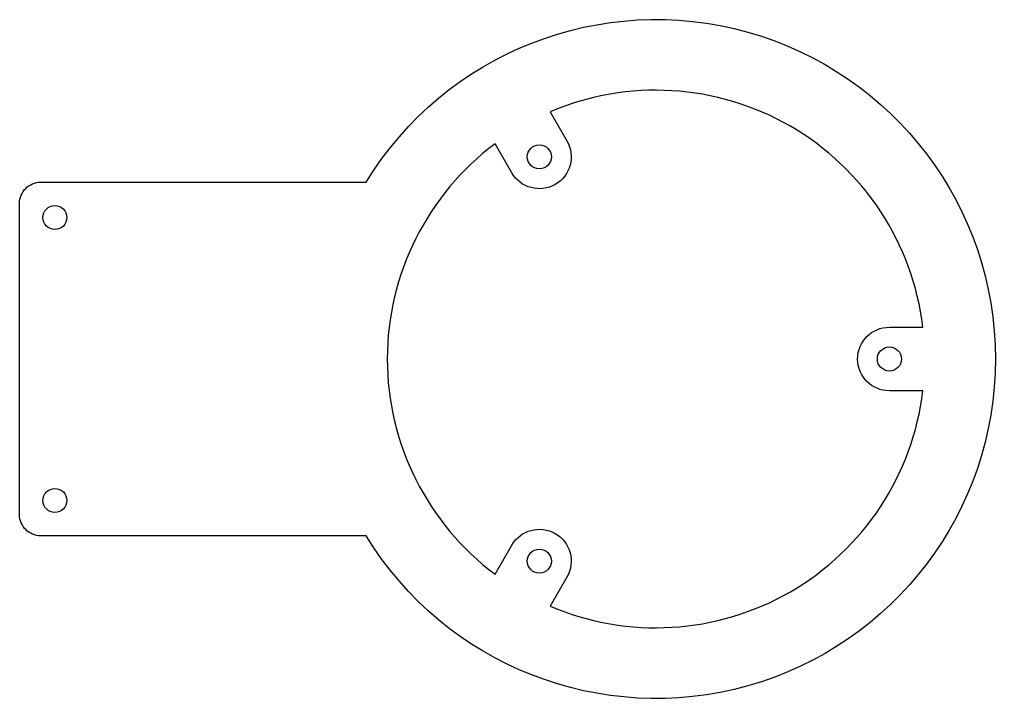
# Model space of a CAD drawing. Header units: millimetres. Extents: x -90 to 48, y -48 to 48.
import ezdxf

# ---------------------------------------------------------------- set-up
doc = ezdxf.new("R2010")
doc.units = ezdxf.units.MM
doc.layers.get('0').update_dxf_attribs({"linetype": 'CONTINUOUS'})

msp = doc.modelspace()

# ---------------------------------------------------------------- linework, layer by layer
for points in [[(-87, 25), (-40.98, 25, -3.559024), (-40.98, -25), (-87, -25, -0.414214), (-90, -22), (-90, 22, -0.414214)], [(33, 4.5), (37.73, 4.5, 0.500752), (-14.97, 34.93), (-12.6, 30.83, -1), (-20.4, 26.33), (-22.76, 30.43, 0.500752), (-22.76, -30.43), (-20.4, -26.33, -1), (-12.6, -30.83), (-14.97, -34.93, 0.500752), (37.73, -4.5), (33, -4.5, -1)]]:
    msp.add_lwpolyline(points, format="xyb", close=True)
for centre in [(-16.5, 28.58), (-85, 20), (33, 0), (-85, -20), (-16.5, -28.58)]:
    msp.add_circle(centre, 1.7)

doc.saveas('drawing.dxf')
